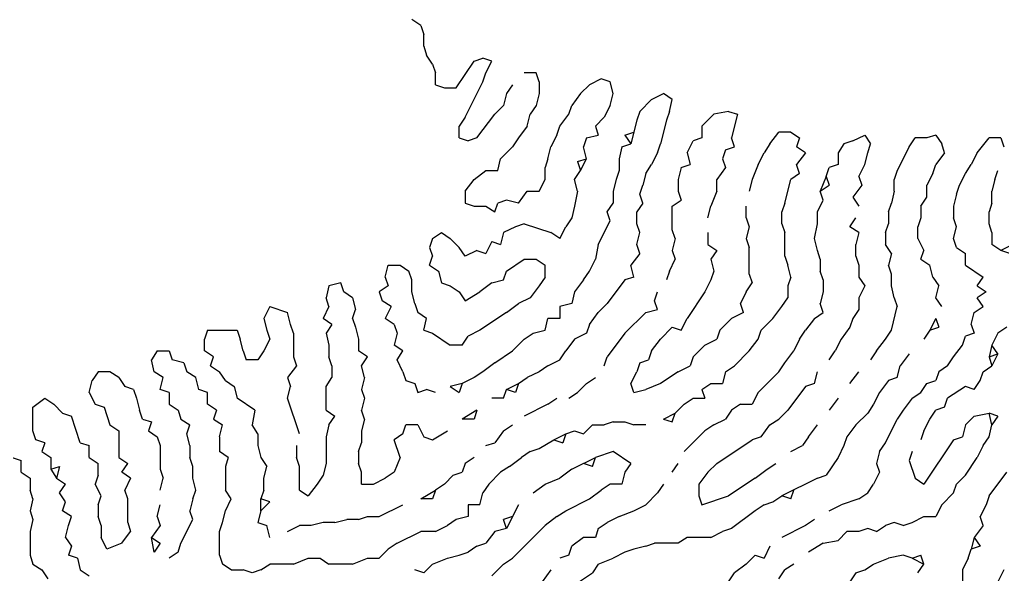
# Model space of a CAD drawing. Extents: x 15 to 2853, y 44 to 1438.
# Drawn here: x 1019.5 to 1351.5, y 1250.5 to 1438 of the extents above; entities that cross this region are included whole.
import ezdxf

# ---------------------------------------------------------------- set-up
doc = ezdxf.new("R2010")
doc.units = 0
doc.layers.add('SKETCH', color=1, linetype='CONTINUOUS')

msp = doc.modelspace()

# ---------------------------------------------------------------- linework, layer by layer
at = {"layer": 'SKETCH'}
for p, q in [((1155, 1436), (1152, 1438)), ((1155, 1436), (1156, 1433)), ((1156, 1429), (1156, 1433)), ((1156, 1429), (1157, 1426)), ((1159, 1423), (1157, 1426)), ((1173, 1424), (1176, 1425)), ((1179, 1424), (1176, 1425)), ((1159, 1423), (1160, 1420)), ((1167, 1415), (1173, 1424)), ((1177, 1420), (1179, 1424)), ((1160, 1416), (1160, 1420)), ((1176, 1417), (1177, 1420)), ((1194, 1420), (1190, 1420)), ((1195, 1417), (1194, 1420)), ((1216, 1418), (1212, 1416)), ((1219, 1417), (1216, 1418)), ((1160, 1416), (1163, 1415)), ((1163, 1415), (1167, 1415)), ((1170, 1405), (1176, 1417)), ((1186, 1416), (1184, 1413)), ((1195, 1417), (1195, 1413)), ((1212, 1416), (1209, 1413)), ((1220, 1413), (1219, 1417)), ((1184, 1413), (1183, 1409)), ((1195, 1413), (1194, 1409)), ((1209, 1413), (1206, 1409)), ((1219, 1409), (1220, 1413)), ((1233, 1411), (1229, 1407)), ((1233, 1411), (1237, 1413)), ((1240, 1411), (1237, 1413)), ((1239, 1407), (1240, 1411)), ((1180, 1406), (1183, 1409)), ((1194, 1409), (1192, 1406)), ((1205, 1406), (1206, 1409)), ((1219, 1409), (1217, 1405)), ((1170, 1405), (1168, 1402)), ((1174, 1398), (1180, 1406)), ((1191, 1402), (1192, 1406)), ((1202, 1402), (1205, 1406)), ((1217, 1405), (1214, 1402)), ((1229, 1407), (1228, 1404)), ((1239, 1407), (1238, 1404)), ((1250, 1402), (1254, 1406)), ((1259, 1407), (1254, 1406)), ((1259, 1407), (1262, 1406)), ((1262, 1406), (1260, 1398)), ((1168, 1398), (1168, 1402)), ((1191, 1402), (1188, 1398)), ((1201, 1399), (1202, 1402)), ((1214, 1402), (1215, 1399)), ((1228, 1404), (1226, 1396)), ((1238, 1404), (1236, 1396)), ((1250, 1402), (1250, 1398)), ((1168, 1398), (1171, 1397)), ((1174, 1398), (1171, 1397)), ((1188, 1398), (1186, 1395)), ((1201, 1399), (1199, 1395)), ((1211, 1398), (1210, 1395)), ((1211, 1398), (1215, 1399)), ((1224, 1399), (1227, 1400)), ((1224, 1399), (1226, 1396)), ((1250, 1398), (1247, 1397)), ((1261, 1395), (1260, 1398)), ((1273, 1396), (1276, 1400)), ((1280, 1400), (1276, 1400)), ((1280, 1400), (1283, 1398)), ((1283, 1398), (1282, 1395)), ((1301, 1397), (1305, 1399)), ((1305, 1399), (1307, 1396)), ((1320, 1395), (1322, 1398)), ((1326, 1398), (1322, 1398)), ((1329, 1399), (1326, 1398)), ((1329, 1399), (1331, 1396)), ((1343, 1393), (1347, 1398)), ((1351, 1398), (1347, 1398)), ((1351, 1398), (1352, 1395)), ((1182, 1391), (1186, 1395)), ((1198, 1391), (1199, 1395)), ((1211, 1391), (1210, 1395)), ((1223, 1395), (1222, 1391)), ((1223, 1395), (1226, 1396)), ((1235, 1393), (1236, 1396)), ((1245, 1393), (1247, 1397)), ((1258, 1394), (1261, 1395)), ((1273, 1396), (1271, 1393)), ((1285, 1393), (1282, 1395)), ((1298, 1396), (1296, 1393)), ((1301, 1397), (1298, 1396)), ((1306, 1393), (1307, 1396)), ((1320, 1395), (1316, 1387)), ((1332, 1393), (1331, 1396)), ((1235, 1393), (1233, 1389)), ((1245, 1393), (1246, 1389)), ((1258, 1394), (1257, 1391)), ((1269, 1389), (1271, 1393)), ((1285, 1393), (1282, 1389)), ((1296, 1393), (1296, 1389)), ((1305, 1389), (1306, 1393)), ((1332, 1393), (1329, 1389)), ((1343, 1393), (1341, 1389)), ((1181, 1387), (1182, 1391)), ((1198, 1391), (1197, 1388)), ((1197, 1384), (1197, 1388)), ((1208, 1390), (1211, 1391)), ((1208, 1390), (1209, 1387)), ((1209, 1387), (1211, 1391)), ((1222, 1391), (1222, 1387)), ((1231, 1386), (1233, 1389)), ((1243, 1388), (1242, 1384)), ((1243, 1388), (1246, 1389)), ((1258, 1388), (1255, 1384)), ((1257, 1391), (1258, 1388)), ((1269, 1389), (1267, 1384)), ((1283, 1386), (1282, 1389)), ((1292, 1385), (1293, 1388)), ((1296, 1389), (1293, 1388)), ((1303, 1385), (1305, 1389)), ((1328, 1386), (1329, 1389)), ((1339, 1386), (1341, 1389)), ((1173, 1384), (1177, 1387)), ((1177, 1387), (1181, 1387)), ((1207, 1384), (1209, 1387)), ((1222, 1387), (1221, 1384)), ((1231, 1386), (1230, 1382)), ((1283, 1386), (1280, 1384)), ((1292, 1385), (1290, 1380)), ((1292, 1385), (1293, 1382)), ((1303, 1385), (1304, 1382)), ((1316, 1387), (1315, 1384)), ((1328, 1386), (1326, 1382)), ((1337, 1382), (1339, 1386)), ((1349, 1384), (1350, 1387)), ((1170, 1380), (1173, 1384)), ((1195, 1380), (1197, 1384)), ((1208, 1380), (1207, 1384)), ((1221, 1384), (1220, 1380)), ((1229, 1379), (1230, 1382)), ((1242, 1384), (1242, 1380)), ((1255, 1380), (1255, 1384)), ((1267, 1384), (1266, 1380)), ((1278, 1376), (1280, 1384)), ((1290, 1380), (1293, 1382)), ((1304, 1382), (1301, 1378)), ((1315, 1380), (1315, 1384)), ((1326, 1378), (1326, 1382)), ((1336, 1379), (1337, 1382)), ((1349, 1384), (1348, 1380)), ((1170, 1380), (1170, 1376)), ((1188, 1376), (1191, 1380)), ((1191, 1380), (1195, 1380)), ((1208, 1380), (1207, 1375)), ((1220, 1380), (1220, 1376)), ((1230, 1376), (1229, 1379)), ((1242, 1380), (1243, 1377)), ((1255, 1380), (1253, 1375)), ((1291, 1377), (1290, 1380)), ((1301, 1378), (1303, 1375)), ((1315, 1380), (1314, 1376)), ((1324, 1375), (1326, 1378)), ((1336, 1379), (1335, 1375)), ((1348, 1376), (1348, 1380)), ((1170, 1376), (1173, 1375)), ((1173, 1375), (1177, 1375)), ((1177, 1375), (1180, 1373)), ((1180, 1373), (1181, 1376)), ((1184, 1377), (1181, 1376)), ((1188, 1376), (1184, 1377)), ((1207, 1375), (1206, 1371)), ((1218, 1373), (1220, 1376)), ((1230, 1376), (1228, 1373)), ((1240, 1375), (1243, 1377)), ((1240, 1367), (1240, 1375)), ((1252, 1371), (1253, 1375)), ((1265, 1371), (1265, 1375)), ((1278, 1376), (1277, 1373)), ((1289, 1373), (1291, 1377)), ((1313, 1373), (1314, 1376)), ((1324, 1375), (1324, 1371)), ((1335, 1375), (1335, 1371)), ((1348, 1376), (1347, 1373)), ((1219, 1370), (1218, 1373)), ((1228, 1369), (1228, 1373)), ((1277, 1369), (1277, 1373)), ((1289, 1369), (1289, 1373)), ((1313, 1373), (1313, 1369)), ((1347, 1369), (1347, 1373)), ((1187, 1368), (1183, 1366)), ((1190, 1369), (1187, 1368)), ((1190, 1369), (1199, 1366)), ((1202, 1364), (1204, 1368)), ((1206, 1371), (1204, 1368)), ((1215, 1362), (1219, 1370)), ((1229, 1366), (1228, 1369)), ((1265, 1371), (1266, 1368)), ((1266, 1368), (1265, 1364)), ((1277, 1369), (1278, 1366)), ((1288, 1364), (1289, 1369)), ((1300, 1368), (1302, 1371)), ((1303, 1366), (1300, 1368)), ((1312, 1366), (1313, 1369)), ((1324, 1371), (1323, 1368)), ((1323, 1364), (1323, 1368)), ((1336, 1368), (1335, 1371)), ((1335, 1364), (1336, 1368)), ((1348, 1366), (1347, 1369)), ((1159, 1364), (1162, 1366)), ((1162, 1366), (1165, 1364)), ((1183, 1366), (1182, 1362)), ((1202, 1364), (1199, 1366)), ((1228, 1362), (1229, 1366)), ((1241, 1364), (1240, 1367)), ((1252, 1366), (1252, 1362)), ((1278, 1358), (1278, 1366)), ((1303, 1366), (1302, 1362)), ((1312, 1366), (1312, 1362)), ((1348, 1366), (1348, 1362)), ((1159, 1364), (1158, 1361)), ((1168, 1361), (1165, 1364)), ((1179, 1363), (1177, 1359)), ((1179, 1363), (1182, 1362)), ((1215, 1362), (1214, 1357)), ((1229, 1359), (1228, 1362)), ((1241, 1364), (1240, 1360)), ((1252, 1362), (1255, 1360)), ((1265, 1364), (1266, 1361)), ((1289, 1360), (1288, 1364)), ((1302, 1358), (1302, 1362)), ((1314, 1359), (1312, 1362)), ((1323, 1364), (1325, 1360)), ((1336, 1361), (1335, 1364)), ((1351, 1360), (1348, 1362)), ((1355, 1362), (1351, 1360)), ((1158, 1361), (1159, 1358)), ((1158, 1355), (1159, 1358)), ((1170, 1358), (1168, 1361)), ((1174, 1360), (1170, 1358)), ((1174, 1360), (1177, 1359)), ((1229, 1359), (1226, 1355)), ((1240, 1360), (1241, 1357)), ((1255, 1360), (1253, 1357)), ((1266, 1352), (1266, 1361)), ((1278, 1358), (1279, 1355)), ((1290, 1357), (1289, 1360)), ((1302, 1358), (1303, 1355)), ((1314, 1359), (1313, 1355)), ((1324, 1357), (1325, 1360)), ((1336, 1361), (1339, 1359)), ((1339, 1355), (1339, 1359)), ((1354, 1359), (1351, 1360)), ((1143, 1351), (1144, 1355)), ((1144, 1355), (1148, 1355)), ((1148, 1355), (1151, 1353)), ((1158, 1355), (1161, 1353)), ((1184, 1353), (1190, 1357)), ((1190, 1357), (1194, 1357)), ((1194, 1357), (1197, 1355)), ((1197, 1351), (1197, 1355)), ((1212, 1353), (1214, 1357)), ((1227, 1351), (1226, 1355)), ((1239, 1353), (1241, 1357)), ((1253, 1357), (1254, 1353)), ((1280, 1351), (1279, 1355)), ((1290, 1357), (1290, 1353)), ((1303, 1355), (1303, 1351)), ((1314, 1352), (1313, 1355)), ((1324, 1357), (1327, 1355)), ((1328, 1351), (1327, 1355)), ((1339, 1355), (1345, 1351)), ((1152, 1350), (1151, 1353)), ((1161, 1353), (1162, 1349)), ((1183, 1350), (1184, 1353)), ((1210, 1350), (1212, 1353)), ((1239, 1353), (1238, 1350)), ((1254, 1353), (1253, 1350)), ((1266, 1352), (1267, 1349)), ((1291, 1350), (1290, 1353)), ((1314, 1348), (1314, 1352)), ((1124, 1348), (1123, 1344)), ((1128, 1349), (1124, 1348)), ((1129, 1346), (1128, 1349)), ((1144, 1348), (1141, 1346)), ((1143, 1351), (1144, 1348)), ((1152, 1346), (1152, 1350)), ((1162, 1349), (1165, 1348)), ((1165, 1348), (1168, 1346)), ((1179, 1349), (1175, 1346)), ((1179, 1349), (1183, 1350)), ((1195, 1348), (1192, 1344)), ((1197, 1351), (1195, 1348)), ((1210, 1350), (1207, 1346)), ((1224, 1350), (1218, 1342)), ((1227, 1351), (1224, 1350)), ((1253, 1350), (1251, 1346)), ((1265, 1346), (1267, 1349)), ((1280, 1351), (1279, 1348)), ((1279, 1348), (1279, 1344)), ((1291, 1350), (1291, 1346)), ((1303, 1351), (1305, 1348)), ((1305, 1348), (1303, 1344)), ((1315, 1344), (1314, 1348)), ((1328, 1351), (1330, 1348)), ((1329, 1344), (1330, 1348)), ((1343, 1348), (1345, 1351)), ((1343, 1348), (1346, 1346)), ((1132, 1344), (1129, 1346)), ((1141, 1346), (1142, 1343)), ((1153, 1342), (1152, 1346)), ((1168, 1346), (1170, 1343)), ((1170, 1343), (1175, 1346)), ((1207, 1346), (1206, 1342)), ((1234, 1343), (1235, 1346)), ((1251, 1346), (1245, 1337)), ((1265, 1346), (1263, 1342)), ((1291, 1346), (1290, 1342)), ((1346, 1346), (1343, 1344)), ((1124, 1341), (1123, 1344)), ((1132, 1344), (1133, 1340)), ((1145, 1341), (1142, 1343)), ((1153, 1342), (1154, 1339)), ((1184, 1339), (1188, 1342)), ((1192, 1344), (1188, 1342)), ((1206, 1342), (1202, 1341)), ((1215, 1339), (1218, 1342)), ((1235, 1340), (1234, 1343)), ((1264, 1339), (1263, 1342)), ((1277, 1341), (1279, 1344)), ((1291, 1339), (1290, 1342)), ((1303, 1344), (1303, 1340)), ((1315, 1344), (1316, 1341)), ((1331, 1341), (1329, 1344)), ((1345, 1341), (1343, 1344)), ((1104, 1341), (1102, 1337)), ((1104, 1341), (1110, 1339)), ((1111, 1335), (1110, 1339)), ((1124, 1341), (1122, 1337)), ((1132, 1337), (1133, 1340)), ((1145, 1341), (1143, 1337)), ((1157, 1337), (1154, 1339)), ((1184, 1339), (1175, 1333)), ((1202, 1341), (1202, 1337)), ((1212, 1335), (1215, 1339)), ((1231, 1339), (1224, 1332)), ((1231, 1339), (1235, 1340)), ((1264, 1339), (1260, 1337)), ((1274, 1337), (1277, 1341)), ((1288, 1337), (1291, 1339)), ((1303, 1340), (1301, 1337)), ((1314, 1333), (1316, 1341)), ((1341, 1335), (1342, 1339)), ((1342, 1339), (1345, 1341)), ((1102, 1337), (1103, 1333)), ((1112, 1332), (1111, 1335)), ((1125, 1335), (1122, 1337)), ((1125, 1335), (1123, 1332)), ((1132, 1337), (1133, 1334)), ((1146, 1335), (1143, 1337)), ((1146, 1335), (1147, 1332)), ((1156, 1333), (1157, 1337)), ((1197, 1333), (1198, 1337)), ((1202, 1337), (1198, 1337)), ((1212, 1335), (1211, 1332)), ((1243, 1333), (1245, 1337)), ((1260, 1337), (1256, 1333)), ((1270, 1333), (1274, 1337)), ((1288, 1337), (1285, 1333)), ((1301, 1337), (1300, 1334)), ((1329, 1337), (1327, 1333)), ((1329, 1337), (1330, 1334)), ((1341, 1335), (1342, 1332)), ((1083, 1333), (1082, 1330)), ((1083, 1333), (1093, 1333)), ((1093, 1333), (1094, 1330)), ((1103, 1333), (1104, 1330)), ((1112, 1332), (1112, 1324)), ((1123, 1332), (1124, 1328)), ((1133, 1334), (1134, 1330)), ((1147, 1332), (1146, 1328)), ((1156, 1333), (1159, 1332)), ((1159, 1332), (1165, 1328)), ((1175, 1333), (1171, 1331)), ((1190, 1330), (1193, 1332)), ((1193, 1332), (1197, 1333)), ((1211, 1332), (1207, 1330)), ((1224, 1332), (1218, 1324)), ((1240, 1334), (1236, 1330)), ((1240, 1334), (1243, 1333)), ((1256, 1333), (1255, 1330)), ((1269, 1330), (1270, 1333)), ((1283, 1330), (1285, 1333)), ((1300, 1334), (1297, 1330)), ((1312, 1330), (1314, 1333)), ((1327, 1333), (1325, 1330)), ((1327, 1333), (1330, 1334)), ((1342, 1332), (1339, 1331)), ((1350, 1332), (1348, 1328)), ((1353, 1334), (1350, 1332)), ((1082, 1326), (1082, 1330)), ((1095, 1326), (1094, 1330)), ((1104, 1330), (1102, 1326)), ((1124, 1328), (1124, 1324)), ((1134, 1330), (1134, 1326)), ((1149, 1326), (1146, 1328)), ((1169, 1328), (1165, 1328)), ((1169, 1328), (1171, 1331)), ((1190, 1330), (1186, 1326)), ((1207, 1330), (1204, 1326)), ((1233, 1326), (1236, 1330)), ((1247, 1324), (1251, 1328)), ((1251, 1328), (1255, 1330)), ((1266, 1326), (1269, 1330)), ((1283, 1330), (1281, 1326)), ((1297, 1330), (1295, 1326)), ((1309, 1326), (1312, 1330)), ((1335, 1324), (1338, 1328)), ((1338, 1328), (1339, 1331)), ((1348, 1328), (1347, 1324)), ((1350, 1325), (1348, 1328)), ((1066, 1326), (1064, 1323)), ((1066, 1326), (1070, 1326)), ((1070, 1326), (1071, 1323)), ((1085, 1324), (1082, 1326)), ((1095, 1326), (1096, 1323)), ((1102, 1326), (1100, 1323)), ((1137, 1324), (1134, 1326)), ((1147, 1323), (1149, 1326)), ((1180, 1322), (1186, 1326)), ((1202, 1323), (1204, 1326)), ((1233, 1326), (1232, 1323)), ((1261, 1321), (1266, 1326)), ((1278, 1322), (1281, 1326)), ((1293, 1323), (1295, 1326)), ((1309, 1326), (1307, 1323)), ((1320, 1325), (1317, 1321)), ((1347, 1324), (1350, 1325)), ((1350, 1325), (1348, 1321)), ((1065, 1319), (1064, 1323)), ((1075, 1322), (1071, 1323)), ((1075, 1322), (1076, 1319)), ((1084, 1321), (1085, 1324)), ((1100, 1323), (1096, 1323)), ((1112, 1324), (1113, 1321)), ((1125, 1321), (1124, 1324)), ((1135, 1321), (1137, 1324)), ((1149, 1319), (1147, 1323)), ((1180, 1322), (1176, 1319)), ((1198, 1321), (1202, 1323)), ((1217, 1321), (1218, 1324)), ((1229, 1322), (1228, 1319)), ((1229, 1322), (1232, 1323)), ((1247, 1324), (1246, 1321)), ((1276, 1319), (1278, 1322)), ((1333, 1321), (1335, 1324)), ((1347, 1324), (1348, 1321)), ((1046, 1319), (1044, 1316)), ((1050, 1319), (1046, 1319)), ((1053, 1317), (1050, 1319)), ((1068, 1317), (1065, 1319)), ((1079, 1317), (1076, 1319)), ((1084, 1321), (1087, 1319)), ((1089, 1316), (1087, 1319)), ((1113, 1321), (1110, 1317)), ((1125, 1321), (1125, 1317)), ((1136, 1317), (1135, 1321)), ((1149, 1319), (1150, 1316)), ((1176, 1319), (1173, 1317)), ((1195, 1319), (1191, 1317)), ((1198, 1321), (1195, 1319)), ((1226, 1315), (1228, 1319)), ((1242, 1319), (1236, 1315)), ((1242, 1319), (1246, 1321)), ((1258, 1319), (1257, 1315)), ((1258, 1319), (1261, 1321)), ((1269, 1312), (1276, 1319)), ((1288, 1315), (1289, 1319)), ((1300, 1315), (1303, 1319)), ((1316, 1317), (1317, 1321)), ((1330, 1319), (1329, 1316)), ((1333, 1321), (1330, 1319)), ((1344, 1316), (1345, 1319)), ((1345, 1319), (1348, 1321)), ((1043, 1312), (1044, 1316)), ((1053, 1317), (1055, 1314)), ((1067, 1313), (1068, 1317)), ((1080, 1313), (1079, 1317)), ((1089, 1316), (1092, 1314)), ((1110, 1317), (1111, 1314)), ((1123, 1314), (1125, 1317)), ((1136, 1317), (1135, 1313)), ((1150, 1316), (1153, 1315)), ((1153, 1315), (1154, 1312)), ((1169, 1315), (1165, 1314)), ((1169, 1315), (1168, 1312)), ((1173, 1317), (1169, 1315)), ((1184, 1313), (1188, 1315)), ((1188, 1315), (1187, 1312)), ((1188, 1315), (1191, 1317)), ((1211, 1315), (1208, 1312)), ((1211, 1315), (1214, 1317)), ((1227, 1312), (1226, 1315)), ((1236, 1315), (1231, 1313)), ((1250, 1313), (1253, 1315)), ((1253, 1315), (1257, 1315)), ((1288, 1315), (1285, 1314)), ((1313, 1316), (1310, 1312)), ((1316, 1317), (1313, 1316)), ((1324, 1312), (1326, 1315)), ((1326, 1315), (1329, 1316)), ((1342, 1313), (1344, 1316)), ((1043, 1312), (1045, 1308)), ((1058, 1313), (1055, 1314)), ((1058, 1313), (1059, 1310)), ((1070, 1312), (1067, 1313)), ((1070, 1312), (1070, 1308)), ((1083, 1312), (1080, 1313)), ((1083, 1308), (1083, 1312)), ((1092, 1314), (1093, 1310)), ((1110, 1310), (1111, 1314)), ((1123, 1306), (1123, 1314)), ((1135, 1313), (1136, 1310)), ((1154, 1312), (1157, 1313)), ((1160, 1312), (1157, 1313)), ((1165, 1314), (1168, 1312)), ((1183, 1310), (1184, 1313)), ((1187, 1312), (1184, 1313)), ((1205, 1310), (1208, 1312)), ((1227, 1312), (1231, 1313)), ((1250, 1313), (1251, 1310)), ((1269, 1312), (1267, 1308)), ((1285, 1314), (1279, 1306)), ((1310, 1312), (1308, 1308)), ((1321, 1310), (1324, 1312)), ((1339, 1314), (1333, 1310)), ((1342, 1313), (1339, 1314)), ((1024, 1307), (1028, 1310)), ((1028, 1310), (1031, 1308)), ((1059, 1310), (1060, 1306)), ((1099, 1306), (1093, 1310)), ((1114, 1298), (1110, 1310)), ((1136, 1310), (1135, 1306)), ((1183, 1310), (1179, 1310)), ((1198, 1308), (1201, 1310)), ((1244, 1308), (1247, 1310)), ((1247, 1310), (1251, 1310)), ((1296, 1310), (1293, 1306)), ((1321, 1310), (1318, 1306)), ((1332, 1307), (1333, 1310)), ((1024, 1299), (1024, 1307)), ((1034, 1305), (1031, 1308)), ((1034, 1305), (1037, 1304)), ((1045, 1308), (1048, 1307)), ((1048, 1307), (1050, 1301)), ((1061, 1303), (1060, 1306)), ((1070, 1308), (1073, 1306)), ((1073, 1306), (1074, 1303)), ((1086, 1306), (1083, 1308)), ((1086, 1306), (1085, 1303)), ((1099, 1306), (1098, 1301)), ((1123, 1306), (1126, 1304)), ((1136, 1303), (1135, 1306)), ((1174, 1306), (1169, 1303)), ((1174, 1306), (1173, 1303)), ((1198, 1308), (1190, 1304)), ((1237, 1303), (1241, 1305)), ((1240, 1302), (1241, 1305)), ((1241, 1305), (1244, 1308)), ((1260, 1306), (1258, 1303)), ((1263, 1308), (1260, 1306)), ((1263, 1308), (1267, 1308)), ((1276, 1303), (1279, 1306)), ((1302, 1301), (1306, 1305)), ((1308, 1308), (1306, 1305)), ((1318, 1306), (1316, 1303)), ((1327, 1303), (1329, 1306)), ((1332, 1307), (1329, 1306)), ((1342, 1304), (1347, 1305)), ((1350, 1304), (1347, 1305)), ((1348, 1301), (1347, 1305)), ((1040, 1295), (1037, 1304)), ((1061, 1303), (1064, 1302)), ((1064, 1302), (1063, 1299)), ((1074, 1303), (1077, 1301)), ((1085, 1303), (1088, 1301)), ((1124, 1301), (1126, 1304)), ((1136, 1303), (1135, 1299)), ((1173, 1303), (1169, 1303)), ((1220, 1302), (1217, 1301)), ((1220, 1302), (1224, 1302)), ((1224, 1302), (1227, 1301)), ((1237, 1303), (1240, 1302)), ((1254, 1301), (1258, 1303)), ((1273, 1301), (1276, 1303)), ((1312, 1295), (1316, 1303)), ((1325, 1299), (1327, 1303)), ((1342, 1304), (1339, 1301)), ((1350, 1304), (1348, 1301)), ((1025, 1296), (1024, 1299)), ((1050, 1301), (1053, 1299)), ((1053, 1299), (1053, 1290)), ((1063, 1299), (1066, 1297)), ((1076, 1298), (1077, 1301)), ((1087, 1297), (1088, 1301)), ((1100, 1298), (1098, 1301)), ((1124, 1301), (1123, 1297)), ((1135, 1299), (1135, 1295)), ((1149, 1298), (1150, 1301)), ((1154, 1301), (1150, 1301)), ((1154, 1301), (1156, 1297)), ((1159, 1296), (1164, 1299)), ((1183, 1299), (1180, 1295)), ((1183, 1299), (1186, 1301)), ((1204, 1298), (1207, 1299)), ((1207, 1299), (1210, 1298)), ((1213, 1301), (1210, 1298)), ((1213, 1301), (1217, 1301)), ((1231, 1301), (1227, 1301)), ((1251, 1299), (1244, 1292)), ((1254, 1301), (1251, 1299)), ((1270, 1297), (1273, 1301)), ((1286, 1297), (1289, 1301)), ((1302, 1301), (1299, 1297)), ((1325, 1299), (1324, 1296)), ((1339, 1301), (1338, 1297)), ((1347, 1297), (1348, 1301)), ((1028, 1295), (1025, 1296)), ((1028, 1295), (1027, 1292)), ((1040, 1295), (1043, 1294)), ((1066, 1297), (1067, 1294)), ((1077, 1294), (1076, 1298)), ((1087, 1297), (1087, 1292)), ((1100, 1298), (1100, 1294)), ((1123, 1297), (1123, 1288)), ((1134, 1292), (1135, 1295)), ((1149, 1298), (1146, 1296)), ((1148, 1290), (1146, 1296)), ((1156, 1297), (1159, 1296)), ((1177, 1294), (1180, 1295)), ((1195, 1293), (1200, 1296)), ((1200, 1296), (1204, 1298)), ((1200, 1296), (1203, 1295)), ((1204, 1298), (1203, 1295)), ((1255, 1288), (1267, 1296)), ((1270, 1297), (1267, 1296)), ((1286, 1297), (1284, 1294)), ((1299, 1297), (1298, 1294)), ((1310, 1292), (1312, 1295)), ((1335, 1296), (1325, 1281)), ((1335, 1296), (1338, 1297)), ((1345, 1294), (1347, 1297)), ((1027, 1292), (1030, 1290)), ((1043, 1290), (1043, 1294)), ((1067, 1294), (1067, 1286)), ((1077, 1294), (1077, 1290)), ((1090, 1290), (1087, 1292)), ((1100, 1294), (1101, 1290)), ((1113, 1294), (1113, 1290)), ((1134, 1292), (1134, 1288)), ((1192, 1292), (1189, 1290)), ((1192, 1292), (1195, 1293)), ((1220, 1292), (1214, 1290)), ((1226, 1288), (1220, 1292)), ((1280, 1292), (1284, 1294)), ((1298, 1294), (1296, 1290)), ((1310, 1292), (1309, 1288)), ((1321, 1292), (1320, 1289)), ((1345, 1294), (1343, 1290)), ((1017, 1290), (1020, 1289)), ((1020, 1285), (1020, 1289)), ((1030, 1290), (1030, 1286)), ((1043, 1290), (1046, 1288)), ((1053, 1290), (1056, 1288)), ((1078, 1287), (1077, 1290)), ((1090, 1290), (1089, 1287)), ((1101, 1290), (1103, 1287)), ((1114, 1287), (1113, 1290)), ((1148, 1290), (1146, 1285)), ((1173, 1290), (1170, 1288)), ((1185, 1287), (1189, 1290)), ((1206, 1286), (1214, 1290)), ((1213, 1287), (1214, 1290)), ((1296, 1290), (1292, 1284)), ((1320, 1289), (1322, 1283)), ((1339, 1284), (1343, 1290)), ((1020, 1285), (1023, 1283)), ((1030, 1286), (1033, 1287)), ((1030, 1286), (1032, 1283)), ((1033, 1287), (1032, 1283)), ((1046, 1284), (1046, 1288)), ((1054, 1285), (1056, 1288)), ((1057, 1283), (1054, 1285)), ((1067, 1286), (1068, 1283)), ((1078, 1283), (1078, 1287)), ((1089, 1287), (1089, 1279)), ((1102, 1283), (1103, 1287)), ((1114, 1279), (1114, 1287)), ((1123, 1288), (1122, 1284)), ((1135, 1285), (1134, 1288)), ((1135, 1281), (1135, 1285)), ((1146, 1285), (1143, 1283)), ((1166, 1284), (1169, 1285)), ((1170, 1288), (1169, 1285)), ((1178, 1281), (1182, 1285)), ((1185, 1287), (1182, 1285)), ((1206, 1286), (1202, 1283)), ((1213, 1287), (1210, 1288)), ((1224, 1285), (1223, 1281)), ((1226, 1288), (1224, 1285)), ((1240, 1285), (1242, 1288)), ((1252, 1285), (1249, 1281)), ((1255, 1288), (1252, 1285)), ((1268, 1283), (1272, 1286)), ((1272, 1286), (1275, 1288)), ((1310, 1285), (1308, 1281)), ((1309, 1288), (1310, 1285)), ((1347, 1277), (1353, 1285)), ((1023, 1283), (1023, 1279)), ((1032, 1283), (1035, 1281)), ((1046, 1284), (1045, 1281)), ((1057, 1283), (1055, 1279)), ((1067, 1279), (1068, 1283)), ((1079, 1279), (1078, 1283)), ((1102, 1279), (1102, 1283)), ((1122, 1284), (1120, 1281)), ((1139, 1281), (1143, 1283)), ((1163, 1281), (1166, 1284)), ((1197, 1281), (1202, 1283)), ((1268, 1283), (1259, 1277)), ((1289, 1283), (1277, 1277)), ((1289, 1283), (1292, 1284)), ((1322, 1283), (1325, 1281)), ((1339, 1284), (1336, 1281)), ((1024, 1276), (1023, 1279)), ((1033, 1278), (1035, 1281)), ((1047, 1277), (1045, 1281)), ((1056, 1276), (1055, 1279)), ((1078, 1276), (1079, 1279)), ((1091, 1276), (1089, 1279)), ((1102, 1279), (1101, 1276)), ((1114, 1279), (1117, 1277)), ((1120, 1281), (1117, 1277)), ((1135, 1281), (1139, 1281)), ((1155, 1276), (1160, 1279)), ((1160, 1279), (1159, 1276)), ((1163, 1281), (1160, 1279)), ((1178, 1281), (1176, 1278)), ((1193, 1278), (1197, 1281)), ((1212, 1276), (1216, 1279)), ((1219, 1281), (1216, 1279)), ((1223, 1281), (1219, 1281)), ((1237, 1281), (1235, 1278)), ((1249, 1281), (1249, 1277)), ((1280, 1276), (1281, 1279)), ((1306, 1278), (1308, 1281)), ((1335, 1278), (1336, 1281)), ((1024, 1276), (1023, 1272)), ((1035, 1275), (1033, 1278)), ((1034, 1272), (1035, 1275)), ((1046, 1274), (1047, 1277)), ((1056, 1268), (1056, 1276)), ((1078, 1276), (1077, 1272)), ((1089, 1272), (1091, 1276)), ((1101, 1272), (1101, 1276)), ((1104, 1275), (1101, 1276)), ((1104, 1275), (1101, 1272)), ((1159, 1276), (1155, 1276)), ((1175, 1274), (1176, 1278)), ((1204, 1272), (1212, 1276)), ((1231, 1274), (1235, 1278)), ((1249, 1277), (1250, 1274)), ((1250, 1274), (1259, 1277)), ((1271, 1274), (1274, 1275)), ((1274, 1275), (1277, 1277)), ((1280, 1276), (1277, 1277)), ((1303, 1276), (1297, 1274)), ((1303, 1276), (1306, 1278)), ((1331, 1274), (1335, 1278)), ((1347, 1277), (1346, 1274)), ((1023, 1272), (1024, 1269)), ((1037, 1270), (1034, 1272)), ((1046, 1274), (1046, 1270)), ((1066, 1270), (1067, 1274)), ((1078, 1269), (1077, 1272)), ((1088, 1268), (1089, 1272)), ((1101, 1272), (1100, 1268)), ((1141, 1270), (1149, 1274)), ((1171, 1274), (1171, 1270)), ((1175, 1274), (1171, 1274)), ((1188, 1274), (1184, 1266)), ((1201, 1270), (1204, 1272)), ((1222, 1270), (1227, 1272)), ((1227, 1272), (1231, 1274)), ((1268, 1272), (1260, 1266)), ((1271, 1274), (1268, 1272)), ((1293, 1272), (1297, 1274)), ((1331, 1274), (1329, 1270)), ((1346, 1274), (1344, 1270)), ((1024, 1269), (1023, 1265)), ((1036, 1267), (1037, 1270)), ((1047, 1267), (1046, 1270)), ((1066, 1270), (1067, 1267)), ((1074, 1261), (1078, 1269)), ((1126, 1268), (1130, 1269)), ((1134, 1269), (1130, 1269)), ((1134, 1269), (1137, 1270)), ((1137, 1270), (1141, 1270)), ((1167, 1269), (1164, 1267)), ((1171, 1270), (1167, 1269)), ((1186, 1270), (1183, 1269)), ((1184, 1266), (1183, 1269)), ((1201, 1270), (1197, 1267)), ((1222, 1270), (1218, 1268)), ((1288, 1269), (1285, 1267)), ((1321, 1268), (1325, 1270)), ((1325, 1270), (1329, 1270)), ((1345, 1267), (1344, 1270)), ((1023, 1265), (1023, 1257)), ((1035, 1263), (1036, 1267)), ((1047, 1267), (1047, 1263)), ((1054, 1261), (1057, 1265)), ((1056, 1268), (1057, 1265)), ((1067, 1267), (1064, 1263)), ((1087, 1265), (1088, 1268)), ((1087, 1257), (1087, 1265)), ((1100, 1268), (1103, 1267)), ((1104, 1263), (1103, 1267)), ((1110, 1265), (1114, 1267)), ((1118, 1267), (1114, 1267)), ((1122, 1268), (1118, 1267)), ((1126, 1268), (1122, 1268)), ((1147, 1261), (1155, 1265)), ((1160, 1265), (1155, 1265)), ((1160, 1265), (1164, 1267)), ((1180, 1265), (1177, 1261)), ((1184, 1266), (1180, 1265)), ((1197, 1267), (1186, 1256)), ((1215, 1266), (1214, 1263)), ((1215, 1266), (1218, 1268)), ((1253, 1263), (1257, 1265)), ((1260, 1266), (1257, 1265)), ((1285, 1267), (1277, 1263)), ((1296, 1262), (1299, 1265)), ((1303, 1265), (1299, 1265)), ((1306, 1266), (1303, 1265)), ((1309, 1265), (1306, 1266)), ((1309, 1265), (1312, 1267)), ((1315, 1268), (1312, 1267)), ((1318, 1267), (1315, 1268)), ((1318, 1267), (1321, 1268)), ((1345, 1267), (1342, 1263)), ((1035, 1263), (1037, 1260)), ((1049, 1259), (1047, 1263)), ((1065, 1258), (1064, 1263)), ((1064, 1263), (1067, 1261)), ((1210, 1263), (1206, 1260)), ((1214, 1263), (1210, 1263)), ((1245, 1263), (1242, 1261)), ((1253, 1263), (1245, 1263)), ((1291, 1261), (1296, 1262)), ((1342, 1263), (1341, 1259)), ((1342, 1263), (1344, 1260)), ((1037, 1260), (1036, 1257)), ((1054, 1261), (1049, 1259)), ((1067, 1261), (1065, 1258)), ((1073, 1258), (1074, 1261)), ((1144, 1259), (1141, 1256)), ((1147, 1261), (1144, 1259)), ((1174, 1260), (1171, 1258)), ((1174, 1260), (1177, 1261)), ((1205, 1257), (1206, 1260)), ((1227, 1259), (1224, 1258)), ((1231, 1260), (1227, 1259)), ((1231, 1260), (1234, 1261)), ((1242, 1261), (1234, 1261)), ((1273, 1260), (1271, 1256)), ((1291, 1261), (1286, 1258)), ((1340, 1256), (1341, 1259)), ((1344, 1260), (1341, 1259)), ((1023, 1257), (1024, 1254)), ((1039, 1256), (1036, 1257)), ((1039, 1256), (1040, 1252)), ((1073, 1258), (1070, 1256)), ((1087, 1257), (1088, 1254)), ((1112, 1254), (1117, 1256)), ((1117, 1256), (1121, 1256)), ((1121, 1256), (1124, 1254)), ((1132, 1254), (1137, 1256)), ((1137, 1256), (1141, 1256)), ((1159, 1254), (1164, 1256)), ((1164, 1256), (1168, 1257)), ((1168, 1257), (1171, 1258)), ((1183, 1254), (1186, 1256)), ((1205, 1257), (1202, 1256)), ((1215, 1254), (1220, 1256)), ((1224, 1258), (1220, 1256)), ((1265, 1254), (1268, 1257)), ((1268, 1257), (1271, 1256)), ((1308, 1254), (1313, 1256)), ((1318, 1257), (1313, 1256)), ((1321, 1256), (1318, 1257)), ((1321, 1256), (1324, 1257)), ((1321, 1256), (1325, 1254)), ((1325, 1254), (1324, 1257)), ((1340, 1256), (1338, 1252)), ((1024, 1254), (1027, 1252)), ((1027, 1252), (1029, 1249)), ((1040, 1252), (1043, 1250)), ((1091, 1252), (1088, 1254)), ((1091, 1252), (1095, 1252)), ((1098, 1251), (1095, 1252)), ((1101, 1252), (1098, 1251)), ((1101, 1252), (1104, 1254)), ((1112, 1254), (1104, 1254)), ((1132, 1254), (1124, 1254)), ((1156, 1251), (1153, 1252)), ((1156, 1251), (1159, 1254)), ((1179, 1250), (1183, 1254)), ((1199, 1252), (1196, 1248)), ((1215, 1254), (1213, 1251)), ((1265, 1254), (1261, 1251)), ((1276, 1249), (1278, 1252)), ((1281, 1254), (1278, 1252)), ((1302, 1251), (1305, 1252)), ((1305, 1252), (1308, 1254)), ((1323, 1251), (1325, 1254)), ((1338, 1252), (1338, 1248)), ((1352, 1252), (1350, 1248)), ((1207, 1247), (1213, 1251)), ((1259, 1248), (1261, 1251)), ((1302, 1251), (1300, 1248))]:
    msp.add_line(p, q, dxfattribs=at)

doc.saveas('drawing.dxf')
